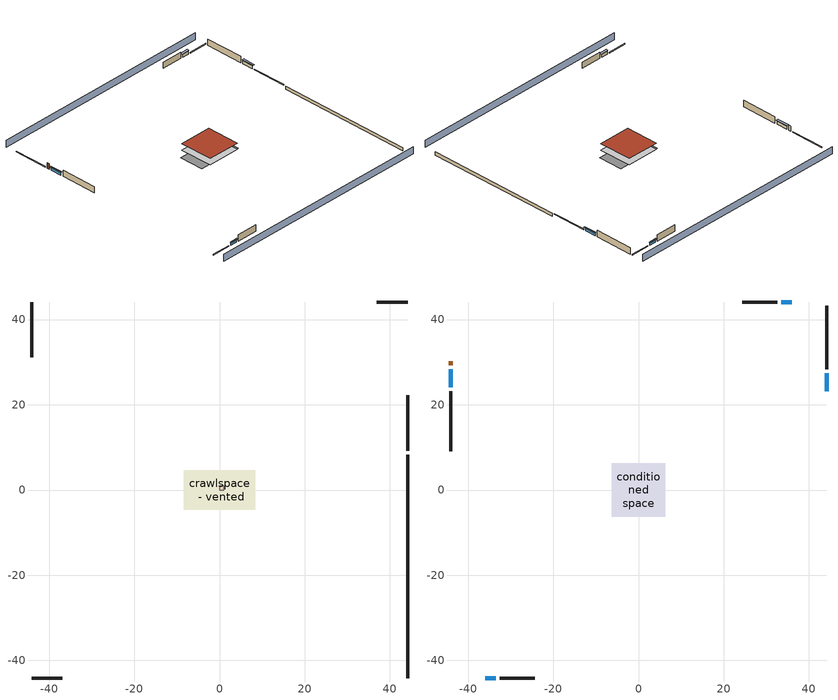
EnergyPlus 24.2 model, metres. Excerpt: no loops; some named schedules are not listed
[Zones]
crawlspace - vented
 floor foundation (Slab1 construction): -8.43,-4.68 -8.43,4.68 8.43,4.68 8.43,-4.68 z-0.91
 wall outside (RimJoist1 construction): 44.11,9.25 44.11,22.23 z0.3:0.61
 wall outside (RimJoist2 construction): -44.11,-44.11 -36.88,-44.11 z0.3:0.61
 wall outside (RimJoist3 construction): -44.11,44.11 -44.11,31.12 z0.3:0.61
 wall outside (RimJoist4 construction): 44.11,44.11 36.88,44.11 z0.3:0.61
 wall foundation (FoundationWall1 construction): 44.11,-44.11 44.11,8.32 z-0.91:0.3
furnace airloop ret air zone
 floor adiabatic (AdiabaticConst): 0,0 0,1 1,1 1,0 z0
 wall adiabatic (AdiabaticConst): 0,1 0,0 1,0 1,1 0,1 z0:1
 ceiling adiabatic (AdiabaticConst): 1,0 1,1 0,1 0,0 z1
conditioned space
 floor to crawlspace - vented (Floor1 construction): -6.28,-6.28 -6.28,6.28 6.28,6.28 6.28,-6.28 z0.3
 wall outside (AdiabaticWallConstruction 1): -44.11,30.19 -44.11,29.28 z0.3:2.34
 wall outside (AdiabaticWallConstruction): 44.11,23.16 44.11,27.42 / -44.11,28.35 -44.11,24.09 z0.3:1.46; -35.95,-44.11 -33.46,-44.11 / 35.95,44.11 33.46,44.11 z0.3:1.4
 wall outside (Wall1 construction): 44.11,28.35 44.11,43.18 z0.3:2.74
 wall outside (Wall2 construction): -32.53,-44.11 -24.29,-44.11 z0.3:2.74
 wall outside (Wall3 construction): -44.11,23.16 -44.11,9.1 z0.3:2.74
 wall outside (Wall4 construction): 32.53,44.11 24.29,44.11 z0.3:2.74
 window (WindowConstruction): 44.11,23.16 44.11,27.42 z0.3:1.46
 window (WindowConstruction 1): -35.95,-44.11 -33.46,-44.11 z0.3:1.4
 window (WindowConstruction 2): -44.11,28.35 -44.11,24.09 z0.3:1.46
 window (WindowConstruction 3): 35.95,44.11 33.46,44.11 z0.3:1.4
 door (Door): -44.11,30.19 -44.11,29.28 z0.3:2.34
 roof outside (Roof1 construction): -6.28,6.28 -6.28,-6.28 6.28,-6.28 6.28,6.28 z2.74
shading: 44.11,48.68 -44.11,48.68 / -44.11,-48.68 44.11,-48.68 z0:2.74; 44.11,27.73 44.11,22.86 44.72,22.86 44.72,27.73 z1.77; -33.15,-44.11 -36.26,-44.11 -36.26,-44.72 -33.15,-44.72 z1.71; -44.11,23.79 -44.11,28.66 -44.72,28.66 -44.72,23.79 z1.77; 33.15,44.11 36.26,44.11 36.26,44.72 33.15,44.72 z1.71
[Building]
Building 1: Terrain=Suburbs
[Site:Location]
Portland Intl Arpt_OR: Latitude {deg}=45.59; Longitude {deg}=-122.6; Time Zone {hr}=-8; Elevation {m}=33; Keep Site Location Information=Yes
[Site:GroundTemperature:Shallow]
10.2558, 8.96328, 8.85977, 9.47314, 11.9355, 14.3863, 16.5111, 17.8571, 17.9714, 16.8767, 14.8061, 12.4304
[Site:WaterMainsTemperature]
Calculation Method=Schedule; Temperature Schedule=mains temperature schedule
[Material] Roughness=Rough; Thermal Absorptance=0.9
Name | Thickness {m} | Conductivity {W/m-K} | Density {kg/m3} | Specific Heat {J/kg-K} | Solar Absorptance | Visible Absorptance
asphalt or fiberglass shingles | 0.00635 | 0.162714 | 1121.4 | 1465.45 | 0.85 | 0.85
concrete 8.0 in. | 0.2032 | 1.803125 | 2242.8 | 837.4 | 0.7 | 0.7
door material | 0.04445 | 0.0612267 | 512.64 | 1214.23 | 0.7 | 0.7
floor covering | 0.0127 | 0.0433444 | 54.468 | 1339.84 | 0.6 | 0.6
floor stud and cavity | 0.1397 | 0.923637 | 92.3553 | 1139.71 | 0.7 | 0.7
furniture material conditioned space 1 | 0.1524 | 0.115458 | 640.8 | 1214.23 | 0.6 | 0.6
gypsum board | 0.0127 | 0.160291 | 801 | 837.4 | 0.6 | 0.6
osb sheathing 0.5 in. | 0.0127 | 0.115458 | 512.64 | 1214.23 | 0.7 | 0.7
osb sheathing 0.75 in. | 0.01905 | 0.115458 | 512.64 | 1214.23 | 0.7 | 0.7
rim joist stud and cavity | 0.0508 | 0.178688 | 50.32683 | 1063.81 | 0.6 | 0.6
roof stud and cavity | 0.2032 | 1.02181 | 78.34581 | 1123.46 | 0.7 | 0.7
soil 0.5 in. | 0.0127 | 1.3848 | 1842.3 | 418.7 | 0.7 | 0.7
wall rigid ins | 0.512978 | 0.029427 | 32.04 | 1214.23 | 0.7 | 0.7
wall stud and cavity | 0.1397 | 0.550994 | 139.0536 | 1170.24 | 0.7 | 0.7
wall stud and cavity 1 | 0.0889 | 0.380278 | 52.3479 | 1209.89 | 0.7 | 0.7
wall stud and cavity 2 | 0.0889 | 0.391764 | 83.0341 | 1211.67 | 0.7 | 0.7
wood siding | 0.0254 | 0.102417 | 544.68 | 1172.36 | 0.85 | 0.85
wood siding 1; wood siding 2 | 0.0254 | 0.102417 | 544.68 | 1172.36 | 0.7 | 0.7
[Material:NoMass]
Adiabatic: Roughness=Rough; Thermal Resistance {m2-K/W}=176.1; Thermal Absorptance=0.9; Solar Absorptance=0.7; Visible Absorptance=0.7
[WindowMaterial:SimpleGlazingSystem]
WindowMaterial: U-Factor {W/m2-K}=2.15764; Solar Heat Gain Coefficient=0.44
[Construction]
AdiabaticConst: Adiabatic
AdiabaticWallConstruction: wood siding 1, wall rigid ins, wall stud and cavity 1, gypsum board
AdiabaticWallConstruction 1: wood siding 2, wall rigid ins, wall stud and cavity 1, gypsum board
Door: door material
Floor1 construction: floor stud and cavity, osb sheathing 0.75 in., floor covering
FoundationWall1 construction: concrete 8.0 in.
furniture construction conditioned space 1: furniture material conditioned space 1
PartitionWallConstruction: gypsum board, wall stud and cavity 2, gypsum board
RimJoist1 construction; RimJoist2 construction; RimJoist3 construction; RimJoist4 construction: wood siding, rim joist stud and cavity
Roof1 construction: asphalt or fiberglass shingles, osb sheathing 0.75 in., roof stud and cavity, gypsum board
Slab1 construction: soil 0.5 in.
Wall1 construction; Wall2 construction; Wall3 construction; Wall4 construction: wood siding, osb sheathing 0.5 in., wall stud and cavity, gypsum board
WindowConstruction; WindowConstruction 1; WindowConstruction 2; WindowConstruction 3: WindowMaterial
[Zone] Multiplier=1
Name | Volume {m3} | Part of Total Floor Area
conditioned space | 384.656 | Yes
crawlspace - vented | 192.328 | Yes
furnace airloop ret air zone | 1 | No
[Space]
Name | Zone | Volume {m3} | Space Type
conditioned space 1 | conditioned space | 384.656
crawlspace - vented 1 | crawlspace - vented | 192.328
furnace airloop ret air space | furnace airloop ret air zone |  | Plenum Space Type
[SurfaceProperty:IncidentSolarMultiplier] Incident Solar Multiplier=1; Incident Solar Multiplier Schedule=trans schedule winter=0.85 summer=0.7
Window1; Window2; Window3; Window4
[InternalMass] Zone or ZoneList=conditioned space; Space or SpaceList=conditioned space 1
Name | Construction | Surface Area {m2}
furniture mass conditioned space 1 | furniture construction conditioned space 1 | 63.09974
partition wall mass | PartitionWallConstruction | 157.749
[Lights]
interior lighting: Zone or ZoneList or Space or SpaceList=conditioned space 1; Schedule=lighting_interior; Design Level Calculation Method=LightingLevel; Lighting Level {W}=274.426; Return Air Fraction=0; Fraction Radiant=0.6; Fraction Visible=0.2; Fraction Replaceable=1
[People]
occupants: Zone or ZoneList or Space or SpaceList=conditioned space 1; Number of People Schedule=occupants; Number of People Calculation Method=People; Number of People=4; Fraction Radiant=0.314171; Sensible Heat Fraction=0.56303; Activity Level Schedule=occupants activity schedule; Carbon Dioxide Generation Rate {m3/s-W}=0; Enable ASHRAE 55 Comfort Warnings=No; Mean Radiant Temperature Calculation Type=EnclosureAveraged
[ElectricEquipment] Zone or ZoneList or Space or SpaceList=conditioned space 1; Design Level Calculation Method=EquipmentLevel
Name | Schedule | Design Level {W} | Fraction Latent | Fraction Radiant | Fraction Lost
clothes dryer | clothes_dryer | 1776.22 | 0.015 | 0.081 | 0.85
clothes washer | clothes_washer | 435.176 | 0.03 | 0.162 | 0.7
cooking range | cooking_range | 1200.23 | 0.08 | 0.432 | 0.2
freezer | freezer schedule | 194.914 | 0 | 0.6 | 0
fridge | fridge schedule | 41.5354 | 0 | 0.6 | 0
mech vent bath fan 0 | mech vent bath fan 0 schedule | 30 | 0 | 0 | 1
mech vent house fan | mech vent house fan schedule | 0 | 0 | 0 | 1
mech vent house fan cfis | mech vent house fan cfis schedule | 0 | 0 | 0 | 0
mech vent range fan 0 | mech vent range fan 0 schedule | 30 | 0 | 0 | 1
misc plug loads | plug_loads_other | 205.866 | 0.021 | 0.558 | 0.049
misc tv | plug_loads_tv | 309.285 | 0 | 0.6 | 0
whole house fan | Always On Discrete | 0 | 0 | 0 | 1
[OtherEquipment] Design Level Calculation Method=EquipmentLevel
Name | Fuel Type | Zone or ZoneList or Space or SpaceList | Schedule | Design Level {W} | Fraction Latent | Fraction Radiant | Fraction Lost
clothes dryer 1 | Electricity | conditioned space 1 | clothes_dryer | 0 | 0.015 | 0.081 | 0.85
cooking range 1 | Electricity | conditioned space 1 | cooking_range | 0 | 0.08 | 0.432 | 0.2
furnace airloop_0 SupCondToLv; furnace airloop_0 SupSensLkToCond; mech vent house fan sensible load; water heater sens | None | conditioned space 1 | Always On Discrete | 0 | 0 | 0 | 0
furnace airloop_0 SupLatLkToCond; mech vent house fan latent load; water heater lat | None | conditioned space 1 | Always On Discrete | 0 | 1 | 0 | 0
general water use latent | None | conditioned space 1 | general water use schedule | 81.0615 | 1 | 0 | 0
general water use sensible | None | conditioned space 1 | general water use schedule | -79.8895 | 0 | 0.6 | 0
water heater energy adjustment1 | Electricity | conditioned space 1 | Always On Discrete | 0.01 | 0 | 0 | 1
furnace airloop_0 RetCondToDZ; furnace airloop_0 SupCondToDZ; furnace airloop_0 SupSensLkToDZ | None | crawlspace - vented 1 | Always On Discrete | 0 | 0 | 0 | 0
furnace airloop_0 SupLatLkToDZ | None | crawlspace - vented 1 | Always On Discrete | 0 | 1 | 0 | 0
furnace airloop_0 RetCondToRP; furnace airloop_0 RetSensLkToRP | None | furnace airloop ret air space | Always On Discrete | 0 | 0 | 0 | 0
furnace airloop_0 RetLatLkToRP | None | furnace airloop ret air space | Always On Discrete | 0 | 1 | 0 | 0
[ZoneInfiltration:DesignFlowRate] Schedule=Always On Discrete
Name | Zone or ZoneList or Space or SpaceList | Design Flow Rate Calculation Method | Design Flow Rate {m3/s} | Air Changes per Hour {1/hr} | Constant Term Coefficient | Temperature Term Coefficient | Velocity Term Coefficient | Velocity Squared Term Coefficient
infil flow; natural vent flow; whole house fan flow | conditioned space 1 | Flow/Zone | 0
crawlspace_vented 1 duct leakage imbalance infil flow | crawlspace - vented 1 | Flow/Zone | 0
infil crawlspace - vented 1 | crawlspace - vented 1 | AirChanges/Hour |  | 2.6013 | 1 | 0 | 0 | 0
[ZoneMixing] Schedule=Always On Continuous; Design Flow Rate Calculation Method=Flow/Zone; Design Flow Rate {m3/s}=0
Name | Zone or Space | Source Zone or Space
furnace airloop_0 ZoneMixDZToCond mix | conditioned space | crawlspace - vented
furnace airloop_0 ZoneMixCondToDZ mix | crawlspace - vented | conditioned space
[SurfaceProperty:ExposedFoundationPerimeter]
Slab1: Exposed Perimeter Calculation Method=TotalExposedPerimeter; Total Exposed Perimeter {m}=52.4256
[SpaceList]
Plenum Space Type: furnace airloop ret air space
[AvailabilityManager:Scheduled] Schedule=Always On Discrete
furnace airloop Availability Manager; room ac airloop Availability Manager
[AirLoopHVAC:ReturnPlenum]
Air Loop HVAC Return Plenum 1: Zone=furnace airloop ret air zone
[Foundation:Kiva]
Foundation Kiva 1: Initial Indoor Air Temperature {C}=8.24991; Wall Height Above Grade {m}=0.3048; Wall Depth Below Slab {m}=0.2032
[Foundation:Kiva:Settings]
Soil Conductivity {W/m-K}=1.3848; Soil Density {kg/m3}=1842.3; Soil Specific Heat {J/kg-K}=418.7; Ground Solar Absorptivity=0.9; Ground Thermal Absorptivity=0.9; Ground Surface Roughness {m}=0.03; Far-Field Width {m}=40; Deep-Ground Boundary Condition=ZeroFlux; Deep-Ground Depth {m}=40; Minimum Cell Dimension {m}=0.2; Maximum Cell Growth Coefficient=3; Simulation Timestep=Timestep
[Exterior:Lights]
exterior lighting: Schedule=exterior lighting schedule; Design Level {W}=7.09205
[EnergyManagementSystem:GlobalVariable]
furnace_airloop_0_DuctImbalLkExhFanEquivCond
furnace_airloop_0_DuctImbalLkExhFanEquivDZ
furnace_airloop_0_DuctImbalLkSupFanEquivCond
furnace_airloop_0_DuctImbalLkSupFanEquivDZ
furnace_airloop_0_DZ_T
furnace_airloop_0_DZ_W
furnace_airloop_0_RetCondToDZ
furnace_airloop_0_RetCondToRP
furnace_airloop_0_RetLatLkToRP
furnace_airloop_0_RetSensLkToRP
furnace_airloop_0_SupCondToDZ
furnace_airloop_0_SupCondToLv
furnace_airloop_0_SupLatLkToCond
furnace_airloop_0_SupLatLkToDZ
furnace_airloop_0_SupSensLkToCond
furnace_airloop_0_SupSensLkToDZ
furnace_airloop_0_ZoneMixCondToDZ
furnace_airloop_0_ZoneMixDZToCond
furnace_airloop_AH_MFR
furnace_airloop_AH_Tout
furnace_airloop_AH_VFR
furnace_airloop_AH_Wout
furnace_airloop_Fan_RTF
furnace_airloop_RA_T
furnace_airloop_Ra_W
infil_program_Qfan
infil_program_Qinf
natural_vent_program_Qnv
natural_vent_program_Qwhf
room_ac_airloop_Fan_RTF
[EnergyManagementSystem:Sensor]
Name | Output:Variable or Output:Meter Index Key | Output:Variable or Output:Meter
airflow_gain | infil flow | Infiltration Sensible Heat Gain Energy
airflow_gain_1 | natural vent flow | Infiltration Sensible Heat Gain Energy
airflow_gain_2 | whole house fan flow | Infiltration Sensible Heat Gain Energy
airflow_loss | infil flow | Infiltration Sensible Heat Loss Energy
airflow_loss_1 | natural vent flow | Infiltration Sensible Heat Loss Energy
airflow_loss_2 | whole house fan flow | Infiltration Sensible Heat Loss Energy
clg_load_cond |  | Cooling:EnergyTransfer:Zone:CONDITIONED SPACE
clg_load_duct |  | Cooling:EnergyTransfer:Zone:FURNACE AIRLOOP RET AIR ZONE
clg_sp_s; clg_sp_s_1 | cooling setpoint | Schedule Value
clothes_dryer_exhaust_0_sch_s | clothes_dryer | Schedule Value
cool_season | cooling season schedule | Schedule Value
ducts_conv | furnace airloop_0 RetCondToRP | Other Equipment Convective Heating Energy
ducts_conv_1 | furnace airloop_0 RetLatLkToRP | Other Equipment Convective Heating Energy
ducts_conv_2 | furnace airloop_0 RetSensLkToRP | Other Equipment Convective Heating Energy
ducts_conv_3 | furnace airloop_0 SupCondToLv | Other Equipment Convective Heating Energy
ducts_conv_4 | furnace airloop_0 SupLatLkToCond | Other Equipment Convective Heating Energy
ducts_conv_5 | furnace airloop_0 SupSensLkToCond | Other Equipment Convective Heating Energy
ducts_rad | furnace airloop_0 RetCondToRP | Other Equipment Radiant Heating Energy
ducts_rad_1 | furnace airloop_0 RetLatLkToRP | Other Equipment Radiant Heating Energy
ducts_rad_2 | furnace airloop_0 RetSensLkToRP | Other Equipment Radiant Heating Energy
ducts_rad_3 | furnace airloop_0 SupCondToLv | Other Equipment Radiant Heating Energy
ducts_rad_4 | furnace airloop_0 SupLatLkToCond | Other Equipment Radiant Heating Energy
ducts_rad_5 | furnace airloop_0 SupSensLkToCond | Other Equipment Radiant Heating Energy
furnace_airloop_0_DZ_T_s | crawlspace - vented | Zone Air Temperature
furnace_airloop_0_DZ_W_s | crawlspace - vented | Zone Mean Air Humidity Ratio
furnace_airloop_AH_MFR_s | Node 14 | System Node Mass Flow Rate
furnace_airloop_AH_Tout_s | Node 14 | System Node Temperature
furnace_airloop_AH_VFR_s | Node 14 | System Node Current Density Volume Flow Rate
furnace_airloop_AH_Wout_s | Node 14 | System Node Humidity Ratio
furnace_airloop_RA_T_s | Node 17 | System Node Temperature
furnace_airloop_Ra_W_s | Node 17 | System Node Humidity Ratio
htg_load_cond |  | Heating:EnergyTransfer:Zone:CONDITIONED SPACE
htg_load_duct |  | Heating:EnergyTransfer:Zone:FURNACE AIRLOOP RET AIR ZONE
htg_sp_s; htg_sp_s_1 | heating setpoint | Schedule Value
ig_ee_conv | clothes dryer | Electric Equipment Convective Heating Energy
ig_ee_conv_2 | cooking range | Electric Equipment Convective Heating Energy
ig_ee_conv_3 | freezer | Electric Equipment Convective Heating Energy
ig_ee_conv_4 | fridge | Electric Equipment Convective Heating Energy
ig_ee_conv_5 | misc plug loads | Electric Equipment Convective Heating Energy
ig_ee_conv_6 | misc tv | Electric Equipment Convective Heating Energy
ig_ee_conv_7 | whole house fan | Electric Equipment Convective Heating Energy
ig_ee_rad | clothes dryer | Electric Equipment Radiant Heating Energy
ig_ee_rad_2 | cooking range | Electric Equipment Radiant Heating Energy
ig_ee_rad_3 | freezer | Electric Equipment Radiant Heating Energy
ig_ee_rad_4 | fridge | Electric Equipment Radiant Heating Energy
ig_ee_rad_5 | misc plug loads | Electric Equipment Radiant Heating Energy
ig_ee_rad_6 | misc tv | Electric Equipment Radiant Heating Energy
ig_ee_rad_7 | whole house fan | Electric Equipment Radiant Heating Energy
ig_lgt_conv | interior lighting | Lights Convective Heating Energy
ig_lgt_rad | interior lighting | Lights Radiant Heating Energy
ig_lgt_vis | interior lighting | Lights Visible Radiation Heating Energy
ig_oe_conv | clothes dryer 1 | Other Equipment Convective Heating Energy
ig_oe_conv_1 | cooking range 1 | Other Equipment Convective Heating Energy
ig_oe_conv_2 | general water use latent | Other Equipment Convective Heating Energy
ig_oe_conv_3 | general water use sensible | Other Equipment Convective Heating Energy
ig_oe_conv_4 | water heater energy adjustment1 | Other Equipment Convective Heating Energy
ig_oe_conv_5 | water heater lat | Other Equipment Convective Heating Energy
ig_oe_conv_6 | water heater sens | Other Equipment Convective Heating Energy
ig_oe_rad | clothes dryer 1 | Other Equipment Radiant Heating Energy
ig_oe_rad_1 | cooking range 1 | Other Equipment Radiant Heating Energy
ig_oe_rad_2 | general water use latent | Other Equipment Radiant Heating Energy
ig_oe_rad_3 | general water use sensible | Other Equipment Radiant Heating Energy
ig_oe_rad_4 | water heater energy adjustment1 | Other Equipment Radiant Heating Energy
ig_oe_rad_5 | water heater lat | Other Equipment Radiant Heating Energy
ig_oe_rad_6 | water heater sens | Other Equipment Radiant Heating Energy
ig_ppl_conv | occupants | People Convective Heating Energy
ig_ppl_rad | occupants | People Radiant Heating Energy
im_conv | furniture mass conditioned space 1 | Surface Inside Face Convection Heat Gain Energy
im_conv_1 | partition wall mass | Surface Inside Face Convection Heat Gain Energy
im_ig | furniture mass conditioned space 1 | Surface Inside Face Internal Gains Radiation Heat Gain Energy
im_ig_1 | partition wall mass | Surface Inside Face Internal Gains Radiation Heat Gain Energy
im_lgt | furniture mass conditioned space 1 | Surface Inside Face Lights Radiation Heat Gain Energy
im_lgt_1 | partition wall mass | Surface Inside Face Lights Radiation Heat Gain Energy
im_sol | furniture mass conditioned space 1 | Surface Inside Face Solar Radiation Heat Gain Energy
im_sol_1 | partition wall mass | Surface Inside Face Solar Radiation Heat Gain Energy
im_surf | furniture mass conditioned space 1 | Surface Inside Face Net Surface Thermal Radiation Heat Gain Energy
im_surf_1 | partition wall mass | Surface Inside Face Net Surface Thermal Radiation Heat Gain Energy
mech_vent_bath_fan_0_sch_s | mech vent bath fan 0 schedule | Schedule Value
mech_vent_range_fan_0_sch_s | mech vent range fan 0 schedule | Schedule Value
mv_conv | mech vent bath fan 0 | Electric Equipment Convective Heating Energy
mv_conv_1 | mech vent house fan | Electric Equipment Convective Heating Energy
mv_conv_2 | mech vent house fan cfis | Electric Equipment Convective Heating Energy
mv_conv_3 | mech vent range fan 0 | Electric Equipment Convective Heating Energy
mv_conv_4 | mech vent house fan latent load | Other Equipment Convective Heating Energy
mv_conv_5 | mech vent house fan sensible load | Other Equipment Convective Heating Energy
mv_rad | mech vent bath fan 0 | Electric Equipment Radiant Heating Energy
mv_rad_1 | mech vent house fan | Electric Equipment Radiant Heating Energy
mv_rad_2 | mech vent house fan cfis | Electric Equipment Radiant Heating Energy
mv_rad_3 | mech vent range fan 0 | Electric Equipment Radiant Heating Energy
mv_rad_4 | mech vent house fan latent load | Other Equipment Radiant Heating Energy
mv_rad_5 | mech vent house fan sensible load | Other Equipment Radiant Heating Energy
natural_vent_s | natural vent schedule | Schedule Value
out_pb_s |  | Site Outdoor Air Barometric Pressure
out_wt_s |  | Site Outdoor Air Humidity Ratio
site_vw_s |  | Site Wind Speed
ss_back_out | Window1 | Surface Window Shortwave from Zone Back Out Window Heat Transfer Rate
ss_back_out_1 | Window2 | Surface Window Shortwave from Zone Back Out Window Heat Transfer Rate
ss_back_out_2 | Window3 | Surface Window Shortwave from Zone Back Out Window Heat Transfer Rate
ss_back_out_3 | Window4 | Surface Window Shortwave from Zone Back Out Window Heat Transfer Rate
ss_conv | Door1 | Surface Inside Face Convection Heat Gain Energy
ss_conv_1 | Window1 | Surface Inside Face Convection Heat Gain Energy
ss_conv_2 | Window2 | Surface Inside Face Convection Heat Gain Energy
ss_conv_3 | Window3 | Surface Inside Face Convection Heat Gain Energy
ss_conv_4 | Window4 | Surface Inside Face Convection Heat Gain Energy
ss_ig | Door1 | Surface Inside Face Internal Gains Radiation Heat Gain Energy
ss_ig_1 | Window1 | Surface Inside Face Internal Gains Radiation Heat Gain Energy
ss_ig_2 | Window2 | Surface Inside Face Internal Gains Radiation Heat Gain Energy
ss_ig_3 | Window3 | Surface Inside Face Internal Gains Radiation Heat Gain Energy
ss_ig_4 | Window4 | Surface Inside Face Internal Gains Radiation Heat Gain Energy
ss_lgt | Door1 | Surface Inside Face Lights Radiation Heat Gain Energy
ss_sol | Door1 | Surface Inside Face Solar Radiation Heat Gain Energy
ss_surf | Door1 | Surface Inside Face Net Surface Thermal Radiation Heat Gain Energy
ss_surf_1 | Window1 | Surface Inside Face Net Surface Thermal Radiation Heat Gain Energy
ss_surf_2 | Window2 | Surface Inside Face Net Surface Thermal Radiation Heat Gain Energy
ss_surf_3 | Window3 | Surface Inside Face Net Surface Thermal Radiation Heat Gain Energy
ss_surf_4 | Window4 | Surface Inside Face Net Surface Thermal Radiation Heat Gain Energy
ss_trans_in | Window1 | Surface Window Transmitted Solar Radiation Rate
ss_trans_in_1 | Window2 | Surface Window Transmitted Solar Radiation Rate
ss_trans_in_2 | Window3 | Surface Window Transmitted Solar Radiation Rate
ss_trans_in_3 | Window4 | Surface Window Transmitted Solar Radiation Rate
ss_trans_out | Window1 | Surface Inside Face Initial Transmitted Diffuse Transmitted Out Window Solar Radiation Rate
ss_trans_out_1 | Window2 | Surface Inside Face Initial Transmitted Diffuse Transmitted Out Window Solar Radiation Rate
ss_trans_out_2 | Window3 | Surface Inside Face Initial Transmitted Diffuse Transmitted Out Window Solar Radiation Rate
ss_trans_out_3 | Window4 | Surface Inside Face Initial Transmitted Diffuse Transmitted Out Window Solar Radiation Rate
s_conv | Floor1 | Surface Inside Face Convection Heat Gain Energy
s_conv_1 | Roof1 | Surface Inside Face Convection Heat Gain Energy
s_conv_2 | Wall1 | Surface Inside Face Convection Heat Gain Energy
s_conv_3 | Wall2 | Surface Inside Face Convection Heat Gain Energy
s_conv_4 | Wall3 | Surface Inside Face Convection Heat Gain Energy
s_conv_5 | Wall4 | Surface Inside Face Convection Heat Gain Energy
s_ig | Floor1 | Surface Inside Face Internal Gains Radiation Heat Gain Energy
s_ig_1 | Roof1 | Surface Inside Face Internal Gains Radiation Heat Gain Energy
s_ig_2 | Wall1 | Surface Inside Face Internal Gains Radiation Heat Gain Energy
s_ig_3 | Wall2 | Surface Inside Face Internal Gains Radiation Heat Gain Energy
s_ig_4 | Wall3 | Surface Inside Face Internal Gains Radiation Heat Gain Energy
s_ig_5 | Wall4 | Surface Inside Face Internal Gains Radiation Heat Gain Energy
s_lgt | Floor1 | Surface Inside Face Lights Radiation Heat Gain Energy
s_lgt_1 | Roof1 | Surface Inside Face Lights Radiation Heat Gain Energy
s_lgt_2 | Wall1 | Surface Inside Face Lights Radiation Heat Gain Energy
s_lgt_3 | Wall2 | Surface Inside Face Lights Radiation Heat Gain Energy
s_lgt_4 | Wall3 | Surface Inside Face Lights Radiation Heat Gain Energy
s_lgt_5 | Wall4 | Surface Inside Face Lights Radiation Heat Gain Energy
s_sol | Floor1 | Surface Inside Face Solar Radiation Heat Gain Energy
s_sol_1 | Roof1 | Surface Inside Face Solar Radiation Heat Gain Energy
s_sol_2 | Wall1 | Surface Inside Face Solar Radiation Heat Gain Energy
s_sol_3 | Wall2 | Surface Inside Face Solar Radiation Heat Gain Energy
s_sol_4 | Wall3 | Surface Inside Face Solar Radiation Heat Gain Energy
s_sol_5 | Wall4 | Surface Inside Face Solar Radiation Heat Gain Energy
s_surf | Floor1 | Surface Inside Face Net Surface Thermal Radiation Heat Gain Energy
s_surf_1 | Roof1 | Surface Inside Face Net Surface Thermal Radiation Heat Gain Energy
s_surf_2 | Wall1 | Surface Inside Face Net Surface Thermal Radiation Heat Gain Energy
s_surf_3 | Wall2 | Surface Inside Face Net Surface Thermal Radiation Heat Gain Energy
s_surf_4 | Wall3 | Surface Inside Face Net Surface Thermal Radiation Heat Gain Energy
s_surf_5 | Wall4 | Surface Inside Face Net Surface Thermal Radiation Heat Gain Energy
water_heater_T_set | water heater setpoint | Schedule Value
[EnergyManagementSystem:Actuator]
Name | Actuated Component Unique | Actuated Component Type | Actuated Component Control Type
crawlspace_vented_1_duct_leakage_imbalance_infil_flow_act | crawlspace_vented 1 duct leakage imbalance infil flow | Zone Infiltration | Air Exchange Flow Rate
fridge_schedule_act | fridge schedule | Schedule:Constant | Schedule Value
furnace_airloop_0_RetCondToDZ_act | furnace airloop_0 RetCondToDZ | OtherEquipment | Power Level
furnace_airloop_0_RetCondToRP_act | furnace airloop_0 RetCondToRP | OtherEquipment | Power Level
furnace_airloop_0_RetLatLkToRP_act | furnace airloop_0 RetLatLkToRP | OtherEquipment | Power Level
furnace_airloop_0_RetSensLkToRP_act | furnace airloop_0 RetSensLkToRP | OtherEquipment | Power Level
